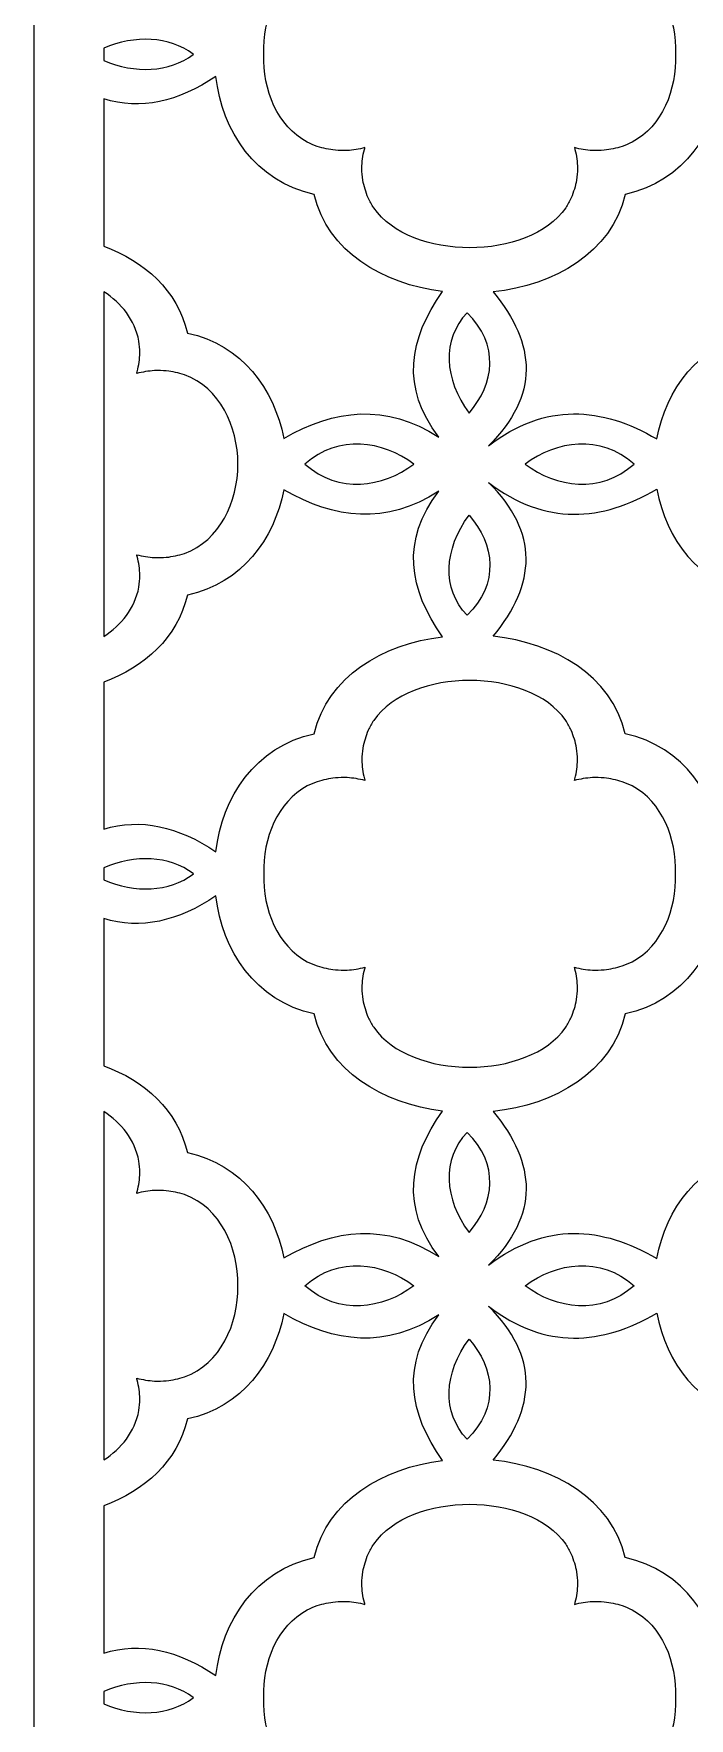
# Model space of a CAD drawing. Header units: centimetres. Extents: x -9.9 to 6, y -14 to 13.8.
# Drawn here: x -1.08 to 1.58, y -6.8 to 0.02 of the extents above; entities that cross this region are included whole.
import ezdxf

# ---------------------------------------------------------------- set-up
doc = ezdxf.new("R2010")
doc.units = ezdxf.units.CM
doc.header["$MEASUREMENT"] = 0
doc.layers.add('layer 1', color=7, linetype='Continuous')

msp = doc.modelspace()

# ---------------------------------------------------------------- linework, layer by layer
at = {"layer": 'layer 1', "color": 242, "lineweight": 9}
for points, knots in [([(-1.07599, 13.84713), (-1.07599, 13.84713), (6.01898, 13.84713), (6.01898, 13.84713), (6.01898, 13.84713), (6.01898, 13.84713), (6.01898, -13.96511), (6.01898, -13.96511), (6.01898, -13.96511), (6.01898, -13.96511), (-1.07599, -13.96511), (-1.07599, -13.96511), (-1.07599, -13.96511), (-1.07599, -13.96511), (-1.07599, 13.84713), (-1.07599, 13.84713)], [0, 0, 0, 0, 0.2, 0.2, 0.2, 0.2, 0.4, 0.4, 0.4, 0.4, 0.6, 0.6, 0.6, 0.6, 1, 1, 1, 1]), ([(-0.14407, -0.06334), (-0.14729, -0.20796), (-0.08857, -0.35478), (0.03196, -0.41916), (0.03196, -0.41916), (0.04537, -0.42556), (0.05854, -0.43109), (0.07257, -0.43621), (0.07257, -0.43621), (0.09726, -0.44401), (0.12031, -0.44893), (0.14619, -0.45199), (0.14619, -0.45199), (0.16217, -0.45312), (0.17741, -0.45348), (0.19342, -0.4531), (0.19342, -0.4531), (0.21888, -0.45129), (0.24174, -0.44761), (0.26618, -0.44129), (0.26618, -0.44129), (0.26539, -0.44374), (0.26459, -0.44622), (0.26382, -0.44872), (0.26382, -0.44872), (0.25733, -0.47476), (0.25411, -0.49874), (0.25339, -0.5255), (0.25339, -0.5255), (0.25382, -0.54143), (0.25504, -0.55658), (0.25721, -0.57239), (0.25721, -0.57239), (0.26217, -0.59799), (0.26913, -0.62074), (0.27946, -0.64496), (0.27946, -0.64496), (0.28619, -0.65878), (0.29332, -0.67165), (0.30149, -0.68479), (0.30149, -0.68479), (0.45085, -0.90051), (0.92982, -0.90076), (1.0794, -0.68479), (1.0794, -0.68479), (1.08753, -0.67165), (1.09467, -0.65878), (1.10142, -0.64496), (1.10142, -0.64496), (1.11175, -0.62074), (1.1187, -0.59799), (1.12366, -0.57239), (1.12366, -0.57239), (1.12585, -0.55658), (1.12707, -0.54143), (1.12749, -0.5255), (1.12749, -0.5255), (1.12677, -0.49874), (1.12357, -0.47476), (1.11704, -0.44872), (1.11704, -0.44872), (1.11629, -0.44622), (1.11548, -0.44374), (1.11468, -0.44129), (1.11468, -0.44129), (1.13915, -0.44761), (1.162, -0.45129), (1.18745, -0.4531), (1.18745, -0.4531), (1.20345, -0.45348), (1.21871, -0.45312), (1.23468, -0.45199), (1.23468, -0.45199), (1.26056, -0.44893), (1.28361, -0.44401), (1.30831, -0.43621), (1.30831, -0.43621), (1.32234, -0.43109), (1.33549, -0.42556), (1.34895, -0.41916), (1.34895, -0.41916), (1.46997, -0.35449), (1.52858, -0.2079), (1.5246, -0.06334), (1.5246, -0.06334), (1.52858, 0.08124), (1.46997, 0.22783), (1.34895, 0.29249), (1.34895, 0.29249), (1.33549, 0.29888), (1.32234, 0.30441), (1.30831, 0.30955), (1.30831, 0.30955), (1.28361, 0.31734), (1.26056, 0.32226), (1.23468, 0.32532), (1.23468, 0.32532), (1.21871, 0.32645), (1.20345, 0.32681), (1.18745, 0.32642), (1.18745, 0.32642), (1.162, 0.32462), (1.13915, 0.32094), (1.11468, 0.31462), (1.11468, 0.31462), (1.11548, 0.31706), (1.11629, 0.31953), (1.11704, 0.32205), (1.11704, 0.32205), (1.12357, 0.34807), (1.12677, 0.37208), (1.12749, 0.39882), (1.12749, 0.39882), (1.12707, 0.41476), (1.12585, 0.42988), (1.12366, 0.44573), (1.12366, 0.44573), (1.1187, 0.47133), (1.11175, 0.49406), (1.10142, 0.51829), (1.10142, 0.51829), (1.09467, 0.53211), (1.08753, 0.54499), (1.0794, 0.55812), (1.0794, 0.55812), (0.92982, 0.77409), (0.45085, 0.77382), (0.30149, 0.55812), (0.30149, 0.55812), (0.29332, 0.54499), (0.28619, 0.53211), (0.27946, 0.51829), (0.27946, 0.51829), (0.26913, 0.49406), (0.26217, 0.47133), (0.25721, 0.44573), (0.25721, 0.44573), (0.25504, 0.42988), (0.25382, 0.41476), (0.25339, 0.39882), (0.25339, 0.39882), (0.25411, 0.37208), (0.25733, 0.34807), (0.26382, 0.32205), (0.26382, 0.32205), (0.26459, 0.31953), (0.26539, 0.31706), (0.26618, 0.31462), (0.26618, 0.31462), (0.24174, 0.32094), (0.21888, 0.32462), (0.19342, 0.32642), (0.19342, 0.32642), (0.17741, 0.32681), (0.16217, 0.32645), (0.14619, 0.32532), (0.14619, 0.32532), (0.12031, 0.32226), (0.09726, 0.31734), (0.07257, 0.30955), (0.07257, 0.30955), (0.05854, 0.30441), (0.04537, 0.29888), (0.03196, 0.29249), (0.03196, 0.29249), (-0.08857, 0.22809), (-0.14729, 0.08127), (-0.14407, -0.06334)], [0, 0, 0, 0, 0.0232558, 0.0232558, 0.0232558, 0.0232558, 0.0465116, 0.0465116, 0.0465116, 0.0465116, 0.0697674, 0.0697674, 0.0697674, 0.0697674, 0.0930233, 0.0930233, 0.0930233, 0.0930233, 0.1162791, 0.1162791, 0.1162791, 0.1162791, 0.1395349, 0.1395349, 0.1395349, 0.1395349, 0.1627907, 0.1627907, 0.1627907, 0.1627907, 0.1860465, 0.1860465, 0.1860465, 0.1860465, 0.2093023, 0.2093023, 0.2093023, 0.2093023, 0.2325581, 0.2325581, 0.2325581, 0.2325581, 0.255814, 0.255814, 0.255814, 0.255814, 0.2790698, 0.2790698, 0.2790698, 0.2790698, 0.3023256, 0.3023256, 0.3023256, 0.3023256, 0.3255814, 0.3255814, 0.3255814, 0.3255814, 0.3488372, 0.3488372, 0.3488372, 0.3488372, 0.372093, 0.372093, 0.372093, 0.372093, 0.3953488, 0.3953488, 0.3953488, 0.3953488, 0.4186047, 0.4186047, 0.4186047, 0.4186047, 0.4418605, 0.4418605, 0.4418605, 0.4418605, 0.4651163, 0.4651163, 0.4651163, 0.4651163, 0.4883721, 0.4883721, 0.4883721, 0.4883721, 0.5116279, 0.5116279, 0.5116279, 0.5116279, 0.5348837, 0.5348837, 0.5348837, 0.5348837, 0.5581395, 0.5581395, 0.5581395, 0.5581395, 0.5813953, 0.5813953, 0.5813953, 0.5813953, 0.6046512, 0.6046512, 0.6046512, 0.6046512, 0.627907, 0.627907, 0.627907, 0.627907, 0.6511628, 0.6511628, 0.6511628, 0.6511628, 0.6744186, 0.6744186, 0.6744186, 0.6744186, 0.6976744, 0.6976744, 0.6976744, 0.6976744, 0.7209302, 0.7209302, 0.7209302, 0.7209302, 0.744186, 0.744186, 0.744186, 0.744186, 0.7674419, 0.7674419, 0.7674419, 0.7674419, 0.7906977, 0.7906977, 0.7906977, 0.7906977, 0.8139535, 0.8139535, 0.8139535, 0.8139535, 0.8372093, 0.8372093, 0.8372093, 0.8372093, 0.8604651, 0.8604651, 0.8604651, 0.8604651, 0.8837209, 0.8837209, 0.8837209, 0.8837209, 0.9069767, 0.9069767, 0.9069767, 0.9069767, 0.9302326, 0.9302326, 0.9302326, 0.9302326, 0.9534884, 0.9534884, 0.9534884, 0.9534884, 1, 1, 1, 1]), ([(-0.79218, -0.08801), (-0.79218, -0.08801), (-0.79218, -0.0386), (-0.79218, -0.0386), (-0.79218, -0.0386), (-0.66475, 0.01568), (-0.52768, 0.0105), (-0.42979, -0.06229), (-0.42979, -0.06229), (-0.42874, -0.06285), (-0.42903, -0.06381), (-0.42981, -0.06438), (-0.42981, -0.06438), (-0.52768, -0.13715), (-0.66476, -0.14229), (-0.79218, -0.08801)], [0, 0, 0, 0, 0.2, 0.2, 0.2, 0.2, 0.4, 0.4, 0.4, 0.4, 0.6, 0.6, 0.6, 0.6, 1, 1, 1, 1]), ([(-0.79218, -0.84027), (-0.79218, -0.84027), (-0.79218, -0.24412), (-0.79218, -0.24412), (-0.79218, -0.24412), (-0.64258, -0.29053), (-0.49085, -0.25527), (-0.33739, -0.15288), (-0.33739, -0.15288), (-0.31216, -0.37365), (-0.17947, -0.57843), (0.06083, -0.63079), (0.06083, -0.63079), (0.11502, -0.86277), (0.33693, -0.99381), (0.5806, -1.02387), (0.5806, -1.02387), (0.443, -1.21704), (0.41176, -1.4129), (0.56548, -1.61348), (0.56548, -1.61348), (0.35175, -1.47565), (0.14297, -1.49993), (-0.06294, -1.61896), (-0.06294, -1.61896), (-0.10164, -1.41843), (-0.2317, -1.24049), (-0.45333, -1.19218), (-0.45333, -1.19218), (-0.49382, -1.0188), (-0.62668, -0.90151), (-0.79218, -0.84027)], [0, 0, 0, 0, 0.1111111, 0.1111111, 0.1111111, 0.1111111, 0.2222222, 0.2222222, 0.2222222, 0.2222222, 0.3333333, 0.3333333, 0.3333333, 0.3333333, 0.4444444, 0.4444444, 0.4444444, 0.4444444, 0.5555556, 0.5555556, 0.5555556, 0.5555556, 0.6666667, 0.6666667, 0.6666667, 0.6666667, 0.7777778, 0.7777778, 0.7777778, 0.7777778, 1, 1, 1, 1]), ([(2.37988, -0.79452), (2.12824, -0.81964), (1.89513, -0.95212), (1.83903, -1.19218), (1.83903, -1.19218), (1.61669, -1.24064), (1.48647, -1.41961), (1.44829, -1.62099), (1.44829, -1.62099), (1.22525, -1.49086), (0.99886, -1.47157), (0.76655, -1.64858), (0.76655, -1.64858), (0.97251, -1.44524), (0.96078, -1.2372), (0.78536, -1.02556), (0.78536, -1.02556), (1.03483, -0.99905), (1.26475, -0.86755), (1.32004, -0.63079), (1.32004, -0.63079), (1.55948, -0.5786), (1.69209, -0.37509), (1.71798, -0.15524), (1.71798, -0.15524), (1.93206, -0.29663), (2.14272, -0.30725), (2.34898, -0.14731), (2.34898, -0.14731), (2.35048, -0.14876), (2.35204, -0.15017), (2.35364, -0.15152), (2.35364, -0.15152), (2.1734, -0.3707), (2.21614, -0.58414), (2.37988, -0.79452)], [0, 0, 0, 0, 0.1, 0.1, 0.1, 0.1, 0.2, 0.2, 0.2, 0.2, 0.3, 0.3, 0.3, 0.3, 0.4, 0.4, 0.4, 0.4, 0.5, 0.5, 0.5, 0.5, 0.6, 0.6, 0.6, 0.6, 0.7, 0.7, 0.7, 0.7, 0.8, 0.8, 0.8, 0.8, 1, 1, 1, 1]), ([(-0.79218, -2.42081), (-0.79218, -2.42081), (-0.79218, -1.02488), (-0.79218, -1.02488), (-0.79218, -1.02488), (-0.71982, -1.07096), (-0.66661, -1.13765), (-0.64971, -1.22493), (-0.64971, -1.22493), (-0.64754, -1.24074), (-0.64629, -1.25589), (-0.64587, -1.27182), (-0.64587, -1.27182), (-0.64661, -1.29857), (-0.64982, -1.32255), (-0.65634, -1.34861), (-0.65634, -1.34861), (-0.6571, -1.35109), (-0.65788, -1.35357), (-0.65868, -1.35601), (-0.65868, -1.35601), (-0.63423, -1.34971), (-0.61139, -1.34603), (-0.58594, -1.34422), (-0.58594, -1.34422), (-0.56991, -1.34384), (-0.55467, -1.3442), (-0.53868, -1.34533), (-0.53868, -1.34533), (-0.51282, -1.3484), (-0.48977, -1.35329), (-0.46507, -1.36106), (-0.46507, -1.36106), (-0.32124, -1.41382), (-0.24925, -1.56847), (-0.2486, -1.72289), (-0.2486, -1.72289), (-0.24925, -1.87727), (-0.32124, -2.03194), (-0.46507, -2.08469), (-0.46507, -2.08469), (-0.48977, -2.09246), (-0.51282, -2.09736), (-0.53868, -2.10043), (-0.53868, -2.10043), (-0.55467, -2.10157), (-0.56991, -2.10192), (-0.58594, -2.10153), (-0.58594, -2.10153), (-0.61139, -2.09972), (-0.63423, -2.09606), (-0.65868, -2.08974), (-0.65868, -2.08974), (-0.65788, -2.09218), (-0.6571, -2.09466), (-0.65634, -2.09715), (-0.65634, -2.09715), (-0.64982, -2.12321), (-0.64661, -2.1472), (-0.64587, -2.17395), (-0.64587, -2.17395), (-0.64629, -2.18986), (-0.64754, -2.205), (-0.64971, -2.22082), (-0.64971, -2.22082), (-0.66661, -2.30811), (-0.71982, -2.37475), (-0.79218, -2.42081)], [0, 0, 0, 0, 0.0555556, 0.0555556, 0.0555556, 0.0555556, 0.1111111, 0.1111111, 0.1111111, 0.1111111, 0.1666667, 0.1666667, 0.1666667, 0.1666667, 0.2222222, 0.2222222, 0.2222222, 0.2222222, 0.2777778, 0.2777778, 0.2777778, 0.2777778, 0.3333333, 0.3333333, 0.3333333, 0.3333333, 0.3888889, 0.3888889, 0.3888889, 0.3888889, 0.4444444, 0.4444444, 0.4444444, 0.4444444, 0.5, 0.5, 0.5, 0.5, 0.5555556, 0.5555556, 0.5555556, 0.5555556, 0.6111111, 0.6111111, 0.6111111, 0.6111111, 0.6666667, 0.6666667, 0.6666667, 0.6666667, 0.7222222, 0.7222222, 0.7222222, 0.7222222, 0.7777778, 0.7777778, 0.7777778, 0.7777778, 0.8333333, 0.8333333, 0.8333333, 0.8333333, 0.8888889, 0.8888889, 0.8888889, 0.8888889, 1, 1, 1, 1]), ([(0.6877, -1.51597), (0.5859, -1.37957), (0.57787, -1.21736), (0.67966, -1.11048), (0.67966, -1.11048), (0.81227, -1.23765), (0.79085, -1.3986), (0.6877, -1.51597)], [0, 0, 0, 0, 0.3333333, 0.3333333, 0.3333333, 0.3333333, 1, 1, 1, 1]), ([(0.0227, -1.72289), (0.16134, -1.60122), (0.33678, -1.62823), (0.46467, -1.72289), (0.46467, -1.72289), (0.33678, -1.81752), (0.16134, -1.84454), (0.0227, -1.72289)], [0, 0, 0, 0, 0.3333333, 0.3333333, 0.3333333, 0.3333333, 1, 1, 1, 1]), ([(0.91468, -1.72289), (1.04257, -1.62823), (1.21802, -1.60122), (1.35665, -1.72289), (1.35665, -1.72289), (1.21802, -1.84454), (1.04257, -1.81752), (0.91468, -1.72289)], [0, 0, 0, 0, 0.3333333, 0.3333333, 0.3333333, 0.3333333, 1, 1, 1, 1]), ([(-0.79218, -3.20158), (-0.79218, -3.20158), (-0.79218, -2.60541), (-0.79218, -2.60541), (-0.79218, -2.60541), (-0.62668, -2.54417), (-0.49382, -2.42694), (-0.45333, -2.25358), (-0.45333, -2.25358), (-0.2317, -2.20526), (-0.10164, -2.02734), (-0.06294, -1.8268), (-0.06294, -1.8268), (0.14297, -1.94585), (0.35175, -1.9701), (0.56548, -1.83229), (0.56548, -1.83229), (0.41176, -2.03286), (0.443, -2.22873), (0.5806, -2.42187), (0.5806, -2.42187), (0.33693, -2.45193), (0.11502, -2.58298), (0.06083, -2.81496), (0.06083, -2.81496), (-0.17947, -2.86733), (-0.31216, -3.0721), (-0.33739, -3.29287), (-0.33739, -3.29287), (-0.49085, -3.19048), (-0.64258, -3.15517), (-0.79218, -3.20158)], [0, 0, 0, 0, 0.1111111, 0.1111111, 0.1111111, 0.1111111, 0.2222222, 0.2222222, 0.2222222, 0.2222222, 0.3333333, 0.3333333, 0.3333333, 0.3333333, 0.4444444, 0.4444444, 0.4444444, 0.4444444, 0.5555556, 0.5555556, 0.5555556, 0.5555556, 0.6666667, 0.6666667, 0.6666667, 0.6666667, 0.7777778, 0.7777778, 0.7777778, 0.7777778, 1, 1, 1, 1]), ([(2.37988, -2.65124), (2.12824, -2.6261), (1.89513, -2.49363), (1.83903, -2.25358), (1.83903, -2.25358), (1.61669, -2.20511), (1.48647, -2.02614), (1.44829, -1.82477), (1.44829, -1.82477), (1.22525, -1.9549), (0.99886, -1.97419), (0.76655, -1.79718), (0.76655, -1.79718), (0.97251, -2.00051), (0.96078, -2.20857), (0.78536, -2.42022), (0.78536, -2.42022), (1.03483, -2.4467), (1.26475, -2.57823), (1.32004, -2.81496), (1.32004, -2.81496), (1.55948, -2.86717), (1.69209, -3.07066), (1.71798, -3.29051), (1.71798, -3.29051), (1.93206, -3.14911), (2.14272, -3.13853), (2.34898, -3.29846), (2.34898, -3.29846), (2.35048, -3.297), (2.35204, -3.29558), (2.35364, -3.29422), (2.35364, -3.29422), (2.1734, -3.07508), (2.21614, -2.8616), (2.37988, -2.65124)], [0, 0, 0, 0, 0.1, 0.1, 0.1, 0.1, 0.2, 0.2, 0.2, 0.2, 0.3, 0.3, 0.3, 0.3, 0.4, 0.4, 0.4, 0.4, 0.5, 0.5, 0.5, 0.5, 0.6, 0.6, 0.6, 0.6, 0.7, 0.7, 0.7, 0.7, 0.8, 0.8, 0.8, 0.8, 1, 1, 1, 1]), ([(0.6877, -1.92981), (0.5859, -2.06618), (0.57787, -2.22838), (0.67966, -2.3353), (0.67966, -2.3353), (0.81227, -2.2081), (0.79085, -2.04716), (0.6877, -1.92981)], [0, 0, 0, 0, 0.3333333, 0.3333333, 0.3333333, 0.3333333, 1, 1, 1, 1]), ([(-0.14407, -3.38242), (-0.14729, -3.23779), (-0.08857, -3.09099), (0.03196, -3.02659), (0.03196, -3.02659), (0.04537, -3.02018), (0.05854, -3.01465), (0.07257, -3.00954), (0.07257, -3.00954), (0.09726, -3.00174), (0.12031, -2.99682), (0.14619, -2.99375), (0.14619, -2.99375), (0.16217, -2.99264), (0.17741, -2.99228), (0.19342, -2.99265), (0.19342, -2.99265), (0.21888, -2.99446), (0.24174, -2.99814), (0.26618, -3.00447), (0.26618, -3.00447), (0.26539, -3.00201), (0.26459, -2.99953), (0.26382, -2.99703), (0.26382, -2.99703), (0.25733, -2.971), (0.25411, -2.947), (0.25339, -2.92027), (0.25339, -2.92027), (0.25382, -2.90432), (0.25504, -2.88919), (0.25721, -2.87336), (0.25721, -2.87336), (0.26217, -2.84775), (0.26913, -2.82502), (0.27946, -2.80079), (0.27946, -2.80079), (0.28619, -2.78697), (0.29332, -2.7741), (0.30149, -2.76097), (0.30149, -2.76097), (0.45085, -2.54526), (0.92982, -2.545), (1.0794, -2.76097), (1.0794, -2.76097), (1.08753, -2.7741), (1.09467, -2.78697), (1.10142, -2.80079), (1.10142, -2.80079), (1.11175, -2.82502), (1.1187, -2.84775), (1.12366, -2.87336), (1.12366, -2.87336), (1.12585, -2.88919), (1.12707, -2.90432), (1.12749, -2.92027), (1.12749, -2.92027), (1.12677, -2.947), (1.12357, -2.971), (1.11704, -2.99703), (1.11704, -2.99703), (1.11629, -2.99953), (1.11548, -3.00201), (1.11468, -3.00447), (1.11468, -3.00447), (1.13915, -2.99814), (1.162, -2.99446), (1.18745, -2.99265), (1.18745, -2.99265), (1.20345, -2.99228), (1.21871, -2.99264), (1.23468, -2.99375), (1.23468, -2.99375), (1.26056, -2.99682), (1.28361, -3.00174), (1.30831, -3.00954), (1.30831, -3.00954), (1.32234, -3.01465), (1.33549, -3.02018), (1.34895, -3.02659), (1.34895, -3.02659), (1.46997, -3.09125), (1.52858, -3.23785), (1.5246, -3.38242), (1.5246, -3.38242), (1.52858, -3.52698), (1.46997, -3.67358), (1.34895, -3.73825), (1.34895, -3.73825), (1.33549, -3.74464), (1.32234, -3.75017), (1.30831, -3.7553), (1.30831, -3.7553), (1.28361, -3.76309), (1.26056, -3.76801), (1.23468, -3.77107), (1.23468, -3.77107), (1.21871, -3.7722), (1.20345, -3.77256), (1.18745, -3.77218), (1.18745, -3.77218), (1.162, -3.77037), (1.13915, -3.76669), (1.11468, -3.76037), (1.11468, -3.76037), (1.11548, -3.76282), (1.11629, -3.7653), (1.11704, -3.7678), (1.11704, -3.7678), (1.12357, -3.79382), (1.12677, -3.81783), (1.12749, -3.84456), (1.12749, -3.84456), (1.12707, -3.86051), (1.12585, -3.87566), (1.12366, -3.89147), (1.12366, -3.89147), (1.1187, -3.91708), (1.11175, -3.9398), (1.10142, -3.96404), (1.10142, -3.96404), (1.09467, -3.97786), (1.08753, -3.99074), (1.0794, -4.00387), (1.0794, -4.00387), (0.92982, -4.21984), (0.45085, -4.21957), (0.30149, -4.00387), (0.30149, -4.00387), (0.29332, -3.99074), (0.28619, -3.97786), (0.27946, -3.96404), (0.27946, -3.96404), (0.26913, -3.9398), (0.26217, -3.91708), (0.25721, -3.89147), (0.25721, -3.89147), (0.25504, -3.87566), (0.25382, -3.86051), (0.25339, -3.84456), (0.25339, -3.84456), (0.25411, -3.81783), (0.25733, -3.79382), (0.26382, -3.7678), (0.26382, -3.7678), (0.26459, -3.7653), (0.26539, -3.76282), (0.26618, -3.76037), (0.26618, -3.76037), (0.24174, -3.76669), (0.21888, -3.77037), (0.19342, -3.77218), (0.19342, -3.77218), (0.17741, -3.77256), (0.16217, -3.7722), (0.14619, -3.77107), (0.14619, -3.77107), (0.12031, -3.76801), (0.09726, -3.76309), (0.07257, -3.7553), (0.07257, -3.7553), (0.05854, -3.75017), (0.04537, -3.74464), (0.03196, -3.73825), (0.03196, -3.73825), (-0.08857, -3.67387), (-0.14729, -3.52703), (-0.14407, -3.38242)], [0, 0, 0, 0, 0.0232558, 0.0232558, 0.0232558, 0.0232558, 0.0465116, 0.0465116, 0.0465116, 0.0465116, 0.0697674, 0.0697674, 0.0697674, 0.0697674, 0.0930233, 0.0930233, 0.0930233, 0.0930233, 0.1162791, 0.1162791, 0.1162791, 0.1162791, 0.1395349, 0.1395349, 0.1395349, 0.1395349, 0.1627907, 0.1627907, 0.1627907, 0.1627907, 0.1860465, 0.1860465, 0.1860465, 0.1860465, 0.2093023, 0.2093023, 0.2093023, 0.2093023, 0.2325581, 0.2325581, 0.2325581, 0.2325581, 0.255814, 0.255814, 0.255814, 0.255814, 0.2790698, 0.2790698, 0.2790698, 0.2790698, 0.3023256, 0.3023256, 0.3023256, 0.3023256, 0.3255814, 0.3255814, 0.3255814, 0.3255814, 0.3488372, 0.3488372, 0.3488372, 0.3488372, 0.372093, 0.372093, 0.372093, 0.372093, 0.3953488, 0.3953488, 0.3953488, 0.3953488, 0.4186047, 0.4186047, 0.4186047, 0.4186047, 0.4418605, 0.4418605, 0.4418605, 0.4418605, 0.4651163, 0.4651163, 0.4651163, 0.4651163, 0.4883721, 0.4883721, 0.4883721, 0.4883721, 0.5116279, 0.5116279, 0.5116279, 0.5116279, 0.5348837, 0.5348837, 0.5348837, 0.5348837, 0.5581395, 0.5581395, 0.5581395, 0.5581395, 0.5813953, 0.5813953, 0.5813953, 0.5813953, 0.6046512, 0.6046512, 0.6046512, 0.6046512, 0.627907, 0.627907, 0.627907, 0.627907, 0.6511628, 0.6511628, 0.6511628, 0.6511628, 0.6744186, 0.6744186, 0.6744186, 0.6744186, 0.6976744, 0.6976744, 0.6976744, 0.6976744, 0.7209302, 0.7209302, 0.7209302, 0.7209302, 0.744186, 0.744186, 0.744186, 0.744186, 0.7674419, 0.7674419, 0.7674419, 0.7674419, 0.7906977, 0.7906977, 0.7906977, 0.7906977, 0.8139535, 0.8139535, 0.8139535, 0.8139535, 0.8372093, 0.8372093, 0.8372093, 0.8372093, 0.8604651, 0.8604651, 0.8604651, 0.8604651, 0.8837209, 0.8837209, 0.8837209, 0.8837209, 0.9069767, 0.9069767, 0.9069767, 0.9069767, 0.9302326, 0.9302326, 0.9302326, 0.9302326, 0.9534884, 0.9534884, 0.9534884, 0.9534884, 1, 1, 1, 1]), ([(-0.79218, -3.4071), (-0.79218, -3.4071), (-0.79218, -3.35768), (-0.79218, -3.35768), (-0.79218, -3.35768), (-0.66476, -3.3034), (-0.52768, -3.3086), (-0.42981, -3.38138), (-0.42981, -3.38138), (-0.42903, -3.38195), (-0.42874, -3.3829), (-0.42979, -3.38346), (-0.42979, -3.38346), (-0.52768, -3.45626), (-0.66475, -3.4614), (-0.79218, -3.4071)], [0, 0, 0, 0, 0.2, 0.2, 0.2, 0.2, 0.4, 0.4, 0.4, 0.4, 0.6, 0.6, 0.6, 0.6, 1, 1, 1, 1]), ([(-0.79218, -4.15936), (-0.79218, -4.15936), (-0.79218, -3.5632), (-0.79218, -3.5632), (-0.79218, -3.5632), (-0.64258, -3.60961), (-0.49085, -3.57435), (-0.33739, -3.47196), (-0.33739, -3.47196), (-0.31216, -3.69272), (-0.17947, -3.89749), (0.06083, -3.94987), (0.06083, -3.94987), (0.11502, -4.18184), (0.33693, -4.31289), (0.5806, -4.34296), (0.5806, -4.34296), (0.443, -4.53612), (0.41176, -4.73196), (0.56548, -4.93254), (0.56548, -4.93254), (0.35175, -4.79473), (0.14297, -4.81899), (-0.06294, -4.93803), (-0.06294, -4.93803), (-0.10164, -4.73749), (-0.2317, -4.55958), (-0.45333, -4.51126), (-0.45333, -4.51126), (-0.49382, -4.33788), (-0.62668, -4.22059), (-0.79218, -4.15936)], [0, 0, 0, 0, 0.1111111, 0.1111111, 0.1111111, 0.1111111, 0.2222222, 0.2222222, 0.2222222, 0.2222222, 0.3333333, 0.3333333, 0.3333333, 0.3333333, 0.4444444, 0.4444444, 0.4444444, 0.4444444, 0.5555556, 0.5555556, 0.5555556, 0.5555556, 0.6666667, 0.6666667, 0.6666667, 0.6666667, 0.7777778, 0.7777778, 0.7777778, 0.7777778, 1, 1, 1, 1]), ([(2.37988, -4.1136), (2.12824, -4.13872), (1.89513, -4.2712), (1.83903, -4.51126), (1.83903, -4.51126), (1.61669, -4.55973), (1.48647, -4.7387), (1.44829, -4.94007), (1.44829, -4.94007), (1.22525, -4.80994), (0.99886, -4.79063), (0.76655, -4.96766), (0.76655, -4.96766), (0.97251, -4.76432), (0.96078, -4.55626), (0.78536, -4.34462), (0.78536, -4.34462), (1.03483, -4.31813), (1.26475, -4.18661), (1.32004, -3.94987), (1.32004, -3.94987), (1.55948, -3.89766), (1.69209, -3.69418), (1.71798, -3.4743), (1.71798, -3.4743), (1.93206, -3.61571), (2.14272, -3.62631), (2.34898, -3.46638), (2.34898, -3.46638), (2.35048, -3.46782), (2.35204, -3.46925), (2.35364, -3.4706), (2.35364, -3.4706), (2.1734, -3.68977), (2.21614, -3.90322), (2.37988, -4.1136)], [0, 0, 0, 0, 0.1, 0.1, 0.1, 0.1, 0.2, 0.2, 0.2, 0.2, 0.3, 0.3, 0.3, 0.3, 0.4, 0.4, 0.4, 0.4, 0.5, 0.5, 0.5, 0.5, 0.6, 0.6, 0.6, 0.6, 0.7, 0.7, 0.7, 0.7, 0.8, 0.8, 0.8, 0.8, 1, 1, 1, 1]), ([(-0.79218, -5.75593), (-0.79218, -5.75593), (-0.79218, -4.34528), (-0.79218, -4.34528), (-0.79218, -4.34528), (-0.71982, -4.39135), (-0.66661, -4.45805), (-0.64971, -4.54533), (-0.64971, -4.54533), (-0.64754, -4.56113), (-0.64629, -4.57628), (-0.64587, -4.59221), (-0.64587, -4.59221), (-0.64661, -4.61897), (-0.64982, -4.64295), (-0.65634, -4.66899), (-0.65634, -4.66899), (-0.6571, -4.67149), (-0.65788, -4.67397), (-0.65868, -4.67641), (-0.65868, -4.67641), (-0.63423, -4.6701), (-0.61139, -4.66642), (-0.58594, -4.66462), (-0.58594, -4.66462), (-0.56991, -4.66423), (-0.55467, -4.66459), (-0.53868, -4.66572), (-0.53868, -4.66572), (-0.51282, -4.66878), (-0.48977, -4.67368), (-0.46507, -4.68146), (-0.46507, -4.68146), (-0.31897, -4.73506), (-0.24694, -4.89382), (-0.24857, -5.05064), (-0.24857, -5.05064), (-0.24694, -5.20746), (-0.31897, -5.36623), (-0.46507, -5.41981), (-0.46507, -5.41981), (-0.48977, -5.42761), (-0.51282, -5.43248), (-0.53868, -5.43555), (-0.53868, -5.43555), (-0.55467, -5.43669), (-0.56991, -5.43704), (-0.58594, -5.43665), (-0.58594, -5.43665), (-0.61139, -5.43486), (-0.63423, -5.43119), (-0.65868, -5.42486), (-0.65868, -5.42486), (-0.65788, -5.42731), (-0.6571, -5.42978), (-0.65634, -5.43229), (-0.65634, -5.43229), (-0.64982, -5.45833), (-0.64661, -5.48232), (-0.64587, -5.50907), (-0.64587, -5.50907), (-0.64629, -5.52498), (-0.64754, -5.54014), (-0.64971, -5.55594), (-0.64971, -5.55594), (-0.66661, -5.64324), (-0.71982, -5.70986), (-0.79218, -5.75593)], [0, 0, 0, 0, 0.0555556, 0.0555556, 0.0555556, 0.0555556, 0.1111111, 0.1111111, 0.1111111, 0.1111111, 0.1666667, 0.1666667, 0.1666667, 0.1666667, 0.2222222, 0.2222222, 0.2222222, 0.2222222, 0.2777778, 0.2777778, 0.2777778, 0.2777778, 0.3333333, 0.3333333, 0.3333333, 0.3333333, 0.3888889, 0.3888889, 0.3888889, 0.3888889, 0.4444444, 0.4444444, 0.4444444, 0.4444444, 0.5, 0.5, 0.5, 0.5, 0.5555556, 0.5555556, 0.5555556, 0.5555556, 0.6111111, 0.6111111, 0.6111111, 0.6111111, 0.6666667, 0.6666667, 0.6666667, 0.6666667, 0.7222222, 0.7222222, 0.7222222, 0.7222222, 0.7777778, 0.7777778, 0.7777778, 0.7777778, 0.8333333, 0.8333333, 0.8333333, 0.8333333, 0.8888889, 0.8888889, 0.8888889, 0.8888889, 1, 1, 1, 1]), ([(0.6877, -4.83503), (0.5859, -4.69863), (0.57787, -4.53644), (0.67966, -4.42955), (0.67966, -4.42955), (0.81227, -4.55674), (0.79085, -4.71768), (0.6877, -4.83503)], [0, 0, 0, 0, 0.3333333, 0.3333333, 0.3333333, 0.3333333, 1, 1, 1, 1]), ([(0.46467, -5.05064), (0.33678, -4.95599), (0.16134, -4.92897), (0.0227, -5.05064), (0.0227, -5.05064), (0.16134, -5.17231), (0.33678, -5.14529), (0.46467, -5.05064)], [0, 0, 0, 0, 0.3333333, 0.3333333, 0.3333333, 0.3333333, 1, 1, 1, 1]), ([(1.35665, -5.05064), (1.21802, -4.92897), (1.04257, -4.95599), (0.91468, -5.05064), (0.91468, -5.05064), (1.04257, -5.14529), (1.21802, -5.17231), (1.35665, -5.05064)], [0, 0, 0, 0, 0.3333333, 0.3333333, 0.3333333, 0.3333333, 1, 1, 1, 1]), ([(-0.79218, -6.53803), (-0.79218, -6.53803), (-0.79218, -5.94186), (-0.79218, -5.94186), (-0.79218, -5.94186), (-0.62668, -5.88063), (-0.49382, -5.76339), (-0.45333, -5.59004), (-0.45333, -5.59004), (-0.2317, -5.54171), (-0.10164, -5.36377), (-0.06294, -5.16324), (-0.06294, -5.16324), (0.14297, -5.28228), (0.35175, -5.30656), (0.56548, -5.16873), (0.56548, -5.16873), (0.41176, -5.3693), (0.443, -5.56517), (0.5806, -5.75833), (0.5806, -5.75833), (0.33693, -5.7884), (0.11502, -5.91942), (0.06083, -6.15142), (0.06083, -6.15142), (-0.17947, -6.20378), (-0.31216, -6.40854), (-0.33739, -6.62933), (-0.33739, -6.62933), (-0.49085, -6.52693), (-0.64258, -6.49162), (-0.79218, -6.53803)], [0, 0, 0, 0, 0.1111111, 0.1111111, 0.1111111, 0.1111111, 0.2222222, 0.2222222, 0.2222222, 0.2222222, 0.3333333, 0.3333333, 0.3333333, 0.3333333, 0.4444444, 0.4444444, 0.4444444, 0.4444444, 0.5555556, 0.5555556, 0.5555556, 0.5555556, 0.6666667, 0.6666667, 0.6666667, 0.6666667, 0.7777778, 0.7777778, 0.7777778, 0.7777778, 1, 1, 1, 1]), ([(2.37988, -5.9877), (2.12824, -5.96256), (1.89513, -5.83008), (1.83903, -5.59004), (1.83903, -5.59004), (1.61669, -5.54156), (1.48647, -5.36257), (1.44829, -5.16121), (1.44829, -5.16121), (1.22525, -5.29133), (0.99886, -5.31063), (0.76655, -5.13363), (0.76655, -5.13363), (0.97251, -5.33695), (0.96078, -5.54501), (0.78536, -5.75665), (0.78536, -5.75665), (1.03483, -5.78316), (1.26475, -5.91466), (1.32004, -6.15142), (1.32004, -6.15142), (1.55948, -6.20361), (1.69209, -6.40711), (1.71798, -6.62697), (1.71798, -6.62697), (1.93206, -6.48556), (2.14272, -6.47496), (2.34898, -6.63489), (2.34898, -6.63489), (2.35048, -6.63345), (2.35204, -6.63203), (2.35364, -6.63066), (2.35364, -6.63066), (2.1734, -6.41152), (2.21614, -6.19806), (2.37988, -5.9877)], [0, 0, 0, 0, 0.1, 0.1, 0.1, 0.1, 0.2, 0.2, 0.2, 0.2, 0.3, 0.3, 0.3, 0.3, 0.4, 0.4, 0.4, 0.4, 0.5, 0.5, 0.5, 0.5, 0.6, 0.6, 0.6, 0.6, 0.7, 0.7, 0.7, 0.7, 0.8, 0.8, 0.8, 0.8, 1, 1, 1, 1]), ([(0.6877, -5.26624), (0.5859, -5.40264), (0.57787, -5.56482), (0.67966, -5.67173), (0.67966, -5.67173), (0.81227, -5.54456), (0.79085, -5.38359), (0.6877, -5.26624)], [0, 0, 0, 0, 0.3333333, 0.3333333, 0.3333333, 0.3333333, 1, 1, 1, 1]), ([(-0.14407, -6.71886), (-0.14729, -6.86347), (-0.08857, -7.0103), (0.03196, -7.07468), (0.03196, -7.07468), (0.04537, -7.08108), (0.05854, -7.08661), (0.07257, -7.09176), (0.07257, -7.09176), (0.09726, -7.09953), (0.12031, -7.10446), (0.14619, -7.10751), (0.14619, -7.10751), (0.16217, -7.10866), (0.17741, -7.109), (0.19342, -7.10864), (0.19342, -7.10864), (0.21888, -7.10681), (0.24174, -7.10315), (0.26618, -7.09681), (0.26618, -7.09681), (0.26539, -7.09926), (0.26459, -7.10174), (0.26382, -7.10424), (0.26382, -7.10424), (0.25733, -7.13028), (0.25411, -7.15429), (0.25339, -7.18102), (0.25339, -7.18102), (0.25382, -7.19696), (0.25504, -7.2121), (0.25721, -7.22793), (0.25721, -7.22793), (0.26217, -7.25354), (0.26913, -7.27627), (0.27946, -7.3005), (0.27946, -7.3005), (0.28619, -7.31431), (0.29332, -7.3272), (0.30149, -7.34032), (0.30149, -7.34032), (0.45085, -7.55602), (0.92982, -7.55628), (1.0794, -7.34032), (1.0794, -7.34032), (1.08753, -7.3272), (1.09467, -7.31431), (1.10142, -7.3005), (1.10142, -7.3005), (1.11175, -7.27627), (1.1187, -7.25354), (1.12366, -7.22793), (1.12366, -7.22793), (1.12585, -7.2121), (1.12707, -7.19696), (1.12749, -7.18102), (1.12749, -7.18102), (1.12677, -7.15429), (1.12357, -7.13028), (1.11704, -7.10424), (1.11704, -7.10424), (1.11629, -7.10174), (1.11548, -7.09926), (1.11468, -7.09681), (1.11468, -7.09681), (1.13915, -7.10315), (1.162, -7.10681), (1.18745, -7.10864), (1.18745, -7.10864), (1.20345, -7.109), (1.21871, -7.10866), (1.23468, -7.10751), (1.23468, -7.10751), (1.26056, -7.10446), (1.28361, -7.09953), (1.30831, -7.09176), (1.30831, -7.09176), (1.32234, -7.08661), (1.33549, -7.08108), (1.34895, -7.07468), (1.34895, -7.07468), (1.46997, -7.01001), (1.52858, -6.86343), (1.5246, -6.71886), (1.5246, -6.71886), (1.52858, -6.57431), (1.46997, -6.42771), (1.34895, -6.36304), (1.34895, -6.36304), (1.33549, -6.35664), (1.32234, -6.35112), (1.30831, -6.34597), (1.30831, -6.34597), (1.28361, -6.33819), (1.26056, -6.33326), (1.23468, -6.33021), (1.23468, -6.33021), (1.21871, -6.32907), (1.20345, -6.32873), (1.18745, -6.32911), (1.18745, -6.32911), (1.162, -6.33092), (1.13915, -6.33458), (1.11468, -6.34093), (1.11468, -6.34093), (1.11548, -6.33846), (1.11629, -6.33598), (1.11704, -6.33349), (1.11704, -6.33349), (1.12357, -6.30744), (1.12677, -6.28343), (1.12749, -6.2567), (1.12749, -6.2567), (1.12707, -6.24076), (1.12585, -6.22563), (1.12366, -6.2098), (1.12366, -6.2098), (1.1187, -6.18421), (1.11175, -6.16146), (1.10142, -6.13723), (1.10142, -6.13723), (1.09467, -6.12343), (1.08753, -6.11055), (1.0794, -6.0974), (1.0794, -6.0974), (0.92982, -5.88146), (0.45085, -5.8817), (0.30149, -6.0974), (0.30149, -6.0974), (0.29332, -6.11055), (0.28619, -6.12343), (0.27946, -6.13723), (0.27946, -6.13723), (0.26913, -6.16146), (0.26217, -6.18421), (0.25721, -6.2098), (0.25721, -6.2098), (0.25504, -6.22563), (0.25382, -6.24076), (0.25339, -6.2567), (0.25339, -6.2567), (0.25411, -6.28343), (0.25733, -6.30744), (0.26382, -6.33349), (0.26382, -6.33349), (0.26459, -6.33598), (0.26539, -6.33846), (0.26618, -6.34093), (0.26618, -6.34093), (0.24174, -6.33458), (0.21888, -6.33092), (0.19342, -6.32911), (0.19342, -6.32911), (0.17741, -6.32873), (0.16217, -6.32907), (0.14619, -6.33021), (0.14619, -6.33021), (0.12031, -6.33326), (0.09726, -6.33819), (0.07257, -6.34597), (0.07257, -6.34597), (0.05854, -6.35112), (0.04537, -6.35664), (0.03196, -6.36304), (0.03196, -6.36304), (-0.08857, -6.42743), (-0.14729, -6.57425), (-0.14407, -6.71886)], [0, 0, 0, 0, 0.0232558, 0.0232558, 0.0232558, 0.0232558, 0.0465116, 0.0465116, 0.0465116, 0.0465116, 0.0697674, 0.0697674, 0.0697674, 0.0697674, 0.0930233, 0.0930233, 0.0930233, 0.0930233, 0.1162791, 0.1162791, 0.1162791, 0.1162791, 0.1395349, 0.1395349, 0.1395349, 0.1395349, 0.1627907, 0.1627907, 0.1627907, 0.1627907, 0.1860465, 0.1860465, 0.1860465, 0.1860465, 0.2093023, 0.2093023, 0.2093023, 0.2093023, 0.2325581, 0.2325581, 0.2325581, 0.2325581, 0.255814, 0.255814, 0.255814, 0.255814, 0.2790698, 0.2790698, 0.2790698, 0.2790698, 0.3023256, 0.3023256, 0.3023256, 0.3023256, 0.3255814, 0.3255814, 0.3255814, 0.3255814, 0.3488372, 0.3488372, 0.3488372, 0.3488372, 0.372093, 0.372093, 0.372093, 0.372093, 0.3953488, 0.3953488, 0.3953488, 0.3953488, 0.4186047, 0.4186047, 0.4186047, 0.4186047, 0.4418605, 0.4418605, 0.4418605, 0.4418605, 0.4651163, 0.4651163, 0.4651163, 0.4651163, 0.4883721, 0.4883721, 0.4883721, 0.4883721, 0.5116279, 0.5116279, 0.5116279, 0.5116279, 0.5348837, 0.5348837, 0.5348837, 0.5348837, 0.5581395, 0.5581395, 0.5581395, 0.5581395, 0.5813953, 0.5813953, 0.5813953, 0.5813953, 0.6046512, 0.6046512, 0.6046512, 0.6046512, 0.627907, 0.627907, 0.627907, 0.627907, 0.6511628, 0.6511628, 0.6511628, 0.6511628, 0.6744186, 0.6744186, 0.6744186, 0.6744186, 0.6976744, 0.6976744, 0.6976744, 0.6976744, 0.7209302, 0.7209302, 0.7209302, 0.7209302, 0.744186, 0.744186, 0.744186, 0.744186, 0.7674419, 0.7674419, 0.7674419, 0.7674419, 0.7906977, 0.7906977, 0.7906977, 0.7906977, 0.8139535, 0.8139535, 0.8139535, 0.8139535, 0.8372093, 0.8372093, 0.8372093, 0.8372093, 0.8604651, 0.8604651, 0.8604651, 0.8604651, 0.8837209, 0.8837209, 0.8837209, 0.8837209, 0.9069767, 0.9069767, 0.9069767, 0.9069767, 0.9302326, 0.9302326, 0.9302326, 0.9302326, 0.9534884, 0.9534884, 0.9534884, 0.9534884, 1, 1, 1, 1]), ([(-0.79218, -6.74354), (-0.79218, -6.74354), (-0.79218, -6.69412), (-0.79218, -6.69412), (-0.79218, -6.69412), (-0.66475, -6.63984), (-0.52768, -6.64503), (-0.42979, -6.71781), (-0.42979, -6.71781), (-0.42874, -6.71838), (-0.42903, -6.71934), (-0.42981, -6.71991), (-0.42981, -6.71991), (-0.52768, -6.79267), (-0.66476, -6.79783), (-0.79218, -6.74354)], [0, 0, 0, 0, 0.2, 0.2, 0.2, 0.2, 0.4, 0.4, 0.4, 0.4, 0.6, 0.6, 0.6, 0.6, 1, 1, 1, 1])]:
    msp.add_open_spline(points, degree=3, knots=knots, dxfattribs=at)

doc.saveas('drawing.dxf')
